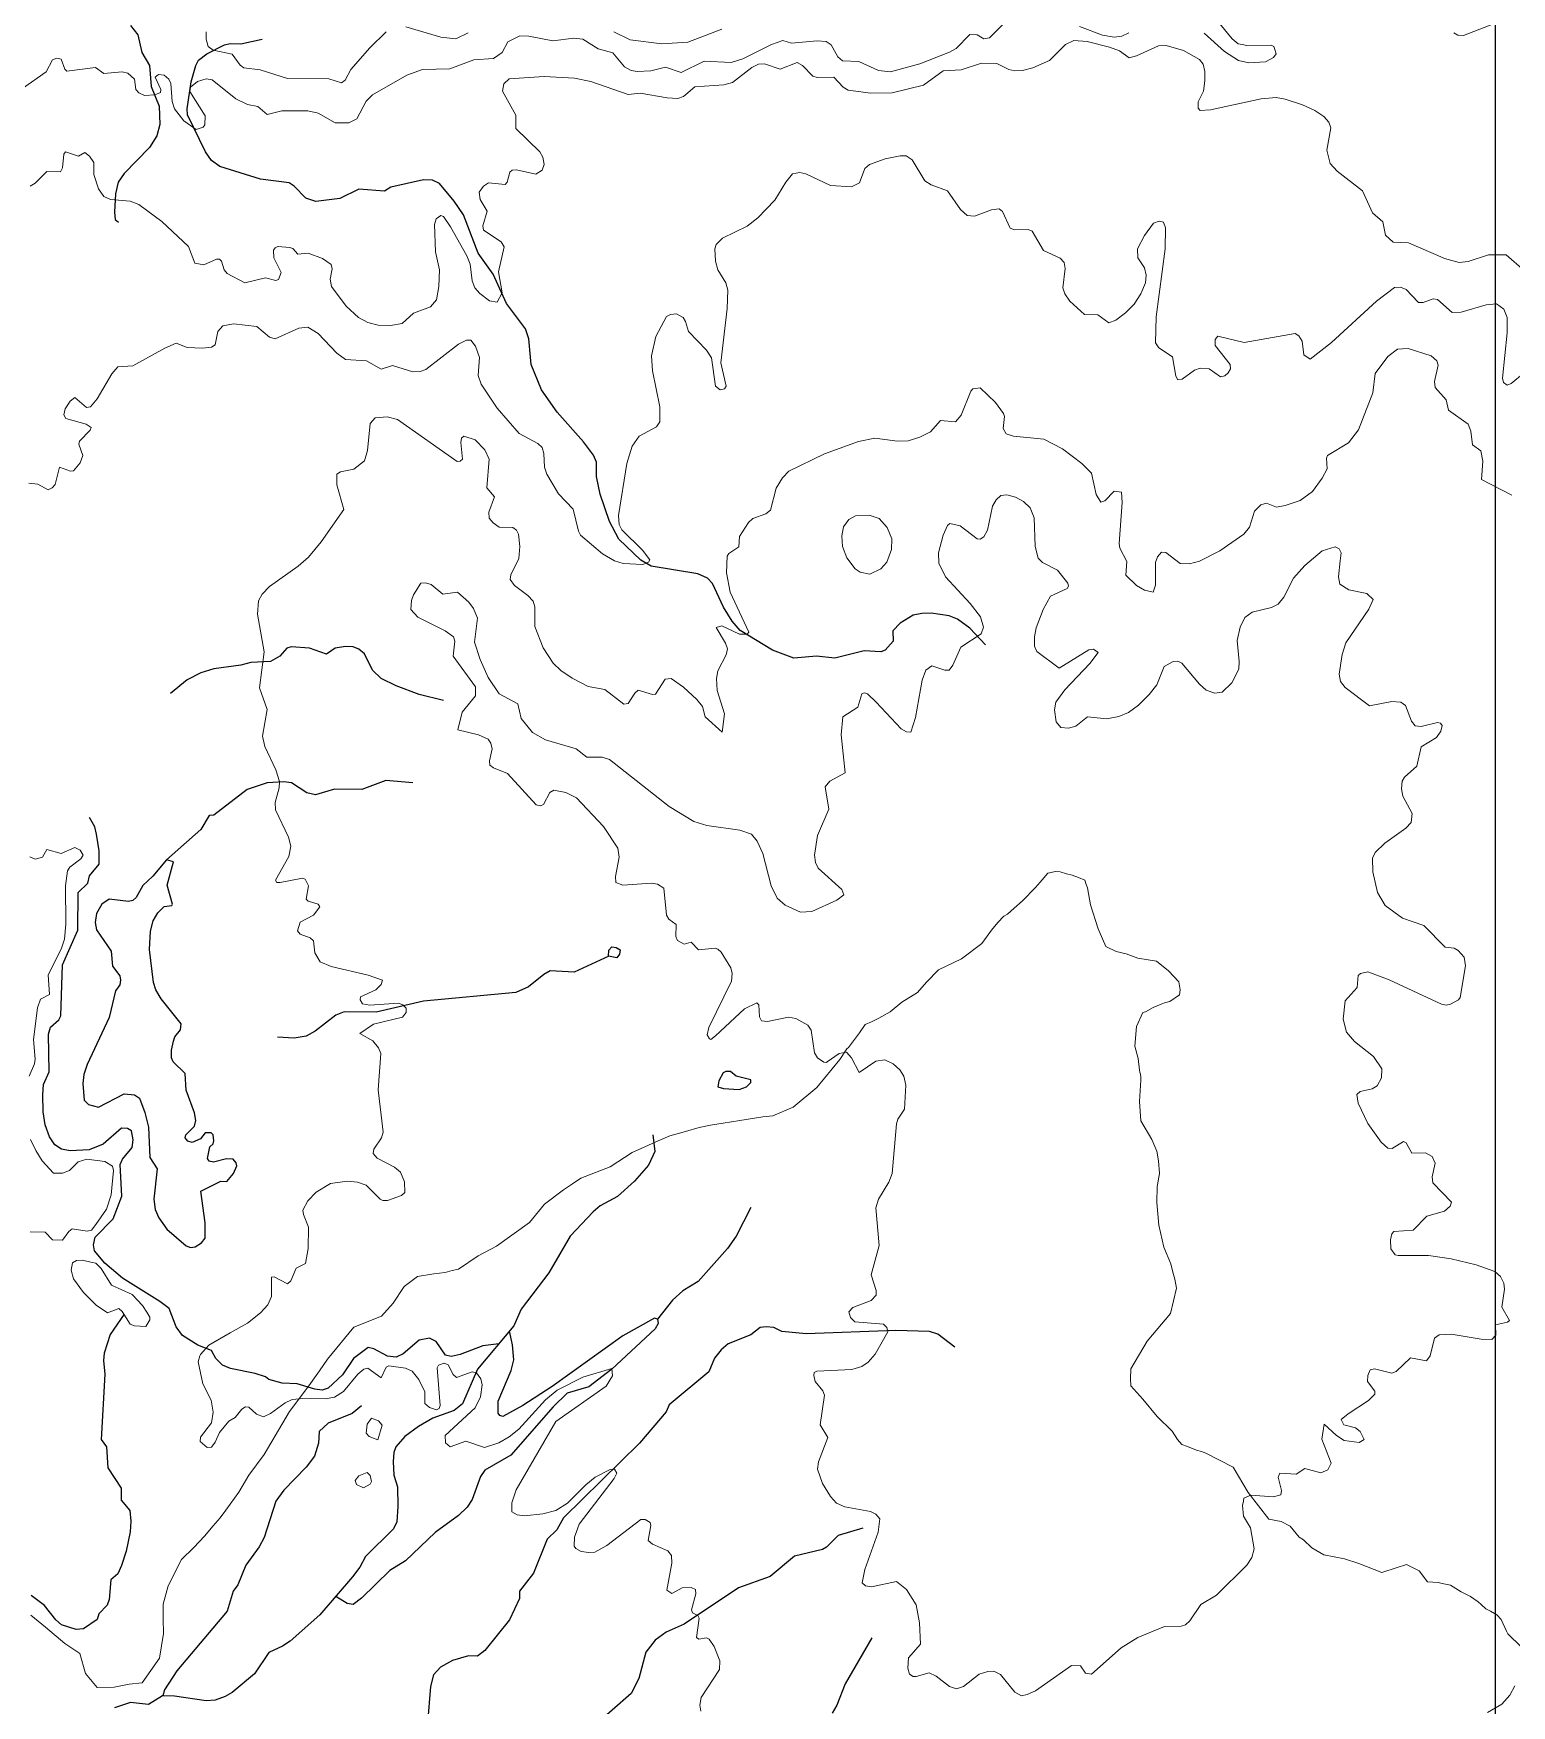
# Model space of a CAD drawing. Header units: feet. Extents: x -72 to 1107026, y -16 to 8357890.
# Drawn here: x 818417 to 842697, y 8245771 to 8273233 of the extents above; entities that cross this region are included whole.
import ezdxf

# ---------------------------------------------------------------- set-up
doc = ezdxf.new("R2010")
doc.units = ezdxf.units.FT
doc.header["$LTSCALE"] = 10
doc.header["$MEASUREMENT"] = 0
doc.layers.get('0').update_dxf_attribs({"linetype": 'CONTINUOUS'})
for name, color, linetype, lineweight in [('CURVAS_PERU_500_PSAD-18', 23, 'CONTINUOUS', 5), ('Hidrografia-IGN-QUEBRADAS', 151, 'CONTINUOUS', 25), ('INEI-DIS-AREQ', 252, 'CONTINUOUS', 9)]:
    doc.layers.add(name, color=color, linetype=linetype, lineweight=lineweight)

msp = doc.modelspace()

# ---------------------------------------------------------------- linework, layer by layer
at = {"color": 1}
msp.add_lwpolyline([(842429, 8122447), (719447, 8122447), (719447, 8280092), (842429, 8280092)], close=True, dxfattribs=at)
msp.add_lwpolyline([(842429, 8122447), (719447, 8122447), (719447, 8280092), (842429, 8280092)], close=True, dxfattribs=at)
at = {"layer": 'CURVAS_PERU_500_PSAD-18'}
for points in [[(818240, 8272328), (818627, 8272604), (818733, 8272799), (818800, 8272827), (818871, 8272808), (818931, 8272645), (818968, 8272615), (819437, 8272672), (819575, 8272573), (819873, 8272602), (819970, 8272582), (820078, 8272483), (820098, 8272311), (820150, 8272257), (820240, 8272215), (820414, 8272223), (820503, 8272264), (820509, 8272312), (820418, 8272516), (820470, 8272559), (820567, 8272546), (820641, 8272480), (820674, 8272413), (820696, 8272115), (820735, 8271997), (820889, 8271800), (821088, 8271653), (821203, 8271695), (821234, 8271733), (821240, 8271881), (820988, 8272281), (820995, 8272353), (821114, 8272442), (821257, 8272485), (821355, 8272473), (821743, 8272161), (821932, 8272068), (822106, 8272032), (822258, 8271904), (822499, 8271961), (822924, 8271959), (823095, 8271924), (823376, 8271764), (823600, 8271765), (823730, 8271832), (823883, 8272118), (823985, 8272227), (824549, 8272549), (824807, 8272638), (825256, 8272651), (825653, 8272801), (825976, 8272819), (826116, 8272920), (826208, 8273096), (826407, 8273195), (826556, 8273187), (826948, 8273110), (827295, 8273154), (827443, 8273141), (827696, 8272982), (827935, 8272913), (828124, 8272683), (828234, 8272625), (828332, 8272607), (828557, 8272616), (828798, 8272677), (829055, 8272592), (829433, 8272780), (829879, 8272753), (830068, 8272817), (830539, 8273051), (830726, 8273117), (830868, 8273071), (831291, 8273111), (831440, 8273100), (831522, 8273046), (831633, 8272851), (831705, 8272783), (831978, 8272771), (832296, 8272626), (832494, 8272601), (832975, 8272731), (833464, 8272923), (833573, 8272983), (833798, 8273215), (833922, 8273209), (834027, 8273144), (834124, 8273160), (834438, 8273480)], [(821253, 8273260), (821252, 8273136), (821289, 8273017), (821367, 8272958), (821684, 8272891), (821813, 8272710), (821876, 8272669), (822141, 8272634), (822593, 8272492), (823267, 8272489), (823480, 8272420), (823539, 8272463), (823629, 8272640), (823943, 8272997), (824210, 8273260)], [(824534, 8273340), (825109, 8273169), (825356, 8273145), (825557, 8273243)], [(827951, 8273258), (828221, 8273127), (828740, 8273062), (829164, 8273088), (829723, 8273303)], [(835603, 8273347), (835976, 8273204), (836172, 8273171), (836295, 8273190), (836410, 8273240)], [(838273, 8273049), (838205, 8273064), (838108, 8273142), (837906, 8273390)], [(841751, 8273244), (841813, 8273203), (841910, 8273198), (842515, 8273434)], [(841573, 8269547), (841002, 8269796), (840754, 8269802), (840627, 8269920), (840582, 8270139), (840415, 8270288), (840248, 8270649), (839833, 8270969), (839718, 8271099), (839661, 8271315), (839729, 8271681), (839694, 8271774), (839614, 8271870), (839468, 8271967), (839264, 8272061), (838979, 8272155), (838832, 8272180), (838583, 8272157), (837752, 8271980), (837581, 8271968), (837552, 8272007), (837547, 8272107), (837636, 8272282), (837660, 8272456), (837660, 8272606), (837632, 8272727), (837569, 8272804), (837311, 8272955), (837024, 8273036), (836899, 8273027), (836535, 8272864), (836414, 8272834), (836255, 8272949), (836091, 8273010), (835728, 8273102), (835505, 8273119), (835372, 8273053), (835107, 8272789), (834834, 8272668), (834664, 8272624), (834540, 8272619), (834442, 8272641), (834240, 8272738), (833991, 8272742), (833659, 8272635), (833361, 8272616), (833039, 8272381), (832523, 8272259), (832173, 8272250), (831802, 8272299), (831719, 8272352), (831565, 8272514), (831293, 8272507), (831222, 8272529), (831048, 8272707), (830961, 8272754), (830686, 8272647), (830425, 8272732), (830327, 8272730), (830217, 8272671), (829900, 8272428), (829756, 8272391), (829283, 8272356), (829094, 8272196), (829002, 8272163), (828827, 8272173), (828385, 8272253), (828187, 8272232), (827573, 8272443), (827304, 8272499), (826805, 8272524), (826232, 8272488), (826143, 8272403), (826125, 8272282), (826341, 8271890), (826343, 8271669), (826738, 8271289), (826785, 8271202), (826807, 8271079), (826773, 8270987), (826671, 8270922), (826355, 8270992), (826280, 8270989), (826245, 8270956), (826197, 8270788), (826164, 8270752), (825893, 8270777), (825808, 8270726), (825737, 8270625), (825755, 8270503), (825871, 8270313), (825802, 8270075), (825812, 8270003), (826102, 8269812), (826150, 8269727), (826056, 8269315), (826117, 8268972), (826032, 8268822), (825911, 8268840), (825751, 8268959), (825668, 8269052), (825624, 8269169), (825592, 8269441), (825537, 8269581), (825267, 8270059), (825155, 8270225), (825110, 8270242), (825030, 8270188), (825003, 8270093), (825022, 8269644), (825085, 8269351), (825075, 8269077), (825036, 8268855), (824939, 8268745), (824660, 8268637), (824476, 8268470), (824280, 8268434), (824080, 8268442), (823912, 8268488), (823757, 8268569), (823553, 8268753), (823316, 8269074), (823290, 8269196), (823325, 8269367), (823306, 8269437), (823163, 8269535), (822929, 8269623), (822758, 8269605), (822676, 8269698), (822631, 8269718), (822432, 8269731), (822386, 8269714), (822359, 8269672), (822368, 8269549), (822489, 8269304), (822445, 8269191), (822398, 8269176), (822231, 8269221), (821890, 8269135), (821601, 8269292), (821552, 8269349), (821505, 8269491), (821471, 8269526), (821422, 8269526), (821217, 8269435), (821071, 8269458), (820963, 8269731), (820529, 8270145), (820146, 8270426), (820007, 8270478), (819683, 8270505), (819571, 8270557), (819487, 8270680), (819409, 8270917), (819411, 8271115), (819339, 8271217), (819260, 8271276), (819156, 8271217), (818946, 8271288), (818918, 8271249), (818894, 8271026), (818860, 8270961), (818640, 8270968), (818445, 8270776), (818361, 8270723)], [(837646, 8273238), (837981, 8272936), (838210, 8272787), (838381, 8272752), (838655, 8272769), (838786, 8272840), (838830, 8272900), (838801, 8272988)], [(838801, 8272988), (838792, 8273016), (838749, 8273040), (838351, 8273032), (838273, 8273049)], [(818340, 8265849), (818488, 8265832), (818658, 8265735), (818724, 8265769), (818773, 8265825), (818843, 8266112), (819026, 8266044), (819074, 8266050), (819184, 8266183), (819227, 8266300), (819165, 8266488), (819175, 8266537), (819347, 8266717), (819365, 8266762), (819285, 8266816), (818948, 8266909), (818914, 8266971), (818940, 8267067), (819019, 8267194), (819098, 8267252), (819287, 8267092), (819354, 8267101), (819466, 8267234), (819707, 8267644), (819805, 8267756), (820051, 8267775), (820576, 8268066), (820760, 8268144), (820944, 8268074), (821193, 8268062), (821342, 8268082), (821404, 8268120), (821444, 8268340), (821531, 8268429), (821701, 8268463), (822086, 8268421), (822296, 8268245), (822390, 8268219), (822776, 8268391), (822923, 8268408), (823093, 8268307), (823403, 8267981), (823544, 8267879), (823891, 8267854), (824128, 8267720), (824316, 8267780), (824647, 8267675), (824772, 8267680), (824865, 8267714), (825398, 8268127), (825531, 8268196), (825603, 8268197), (825679, 8268099), (825747, 8267911), (825721, 8267614), (825772, 8267475), (826036, 8267080), (826394, 8266664), (826701, 8266499), (826773, 8266430), (826801, 8266335), (826811, 8266111), (826850, 8265992), (827041, 8265671), (827285, 8265421), (827369, 8265058), (827404, 8264992), (827767, 8264686), (827960, 8264571), (828103, 8264529), (828427, 8264510), (828518, 8264550), (828545, 8264590), (828422, 8264745), (828085, 8265079), (828038, 8265167), (828028, 8265315), (828163, 8266169), (828254, 8266454), (828368, 8266617), (828653, 8266771), (828708, 8266852), (828706, 8267101), (828585, 8267689), (828568, 8267938), (828643, 8268253), (828817, 8268584), (828883, 8268617), (828982, 8268627), (829088, 8268566), (829130, 8268504), (829178, 8268337), (829473, 8268032), (829556, 8267907), (829622, 8267441), (829696, 8267377), (829767, 8267398), (829796, 8267437), (829708, 8267825), (829813, 8268718), (829824, 8269018), (829790, 8269137), (829660, 8269351), (829621, 8269495), (829609, 8269694), (829631, 8269766), (829737, 8269869), (830141, 8270066), (830319, 8270203), (830594, 8270494), (830776, 8270792), (830887, 8270926), (831008, 8270951), (831105, 8270927), (831510, 8270734), (831857, 8270712), (831987, 8270780), (832075, 8271013), (832149, 8271079), (832407, 8271172), (832652, 8271222), (832751, 8271223), (832853, 8271156), (833057, 8270814), (833163, 8270749), (833434, 8270650), (833643, 8270339), (833755, 8270241), (833877, 8270231), (834157, 8270338), (834280, 8270352), (834337, 8270307), (834462, 8270037), (834531, 8270010), (834756, 8270014), (834825, 8269988), (835010, 8269666), (835281, 8269541), (835351, 8269472), (835366, 8269374), (835329, 8269052), (835360, 8268957), (835443, 8268833), (835683, 8268615), (835903, 8268611), (836082, 8268479), (836198, 8268523), (836358, 8268642), (836496, 8268787), (836606, 8268954), (836684, 8269138), (836694, 8269262), (836670, 8269384), (836557, 8269548), (836552, 8269696), (836669, 8269916), (836817, 8270118), (836908, 8270152), (836979, 8270133), (837012, 8270042), (837008, 8269693), (836860, 8268578), (836848, 8268153), (836901, 8268072), (837130, 8267924), (837183, 8267606), (837218, 8267542), (837289, 8267556), (837491, 8267704), (837584, 8267738), (837732, 8267723), (837915, 8267595), (837986, 8267610), (838045, 8267656), (838080, 8267722), (838073, 8267794), (837829, 8268109), (837827, 8268208), (837871, 8268262), (838306, 8268159), (839142, 8268304), (839205, 8268266), (839257, 8268181), (839287, 8267953), (839389, 8267882), (839740, 8268159), (840477, 8268835), (840775, 8269061), (840874, 8269064), (840968, 8269030), (841164, 8268819)], [(842909, 8269334), (842608, 8269597), (842319, 8269595), (841987, 8269487), (841838, 8269471), (841598, 8269536), (841573, 8269547)], [(841164, 8268819), (841170, 8268813), (841244, 8268815), (841409, 8268873), (841482, 8268862), (841722, 8268648), (841871, 8268653), (842278, 8268775), (842451, 8268790), (842570, 8268703), (842628, 8268567), (842626, 8268317), (842547, 8267571), (842566, 8267500), (842624, 8267454), (842693, 8267482), (842903, 8267658)], [(840906, 8268053), (840824, 8268047), (840665, 8267929), (840456, 8267650), (840417, 8267330), (840181, 8266725), (840017, 8266507), (839676, 8266302), (839657, 8266256), (839671, 8266083), (839589, 8265929), (839425, 8265708), (839223, 8265564), (838981, 8265482), (838834, 8265453), (838674, 8265516), (838580, 8265493), (838477, 8265385), (838391, 8265125), (838297, 8265009), (837907, 8264738), (837573, 8264567), (837405, 8264523), (837255, 8264527), (837019, 8264707), (836947, 8264711), (836882, 8264637), (836846, 8264544), (836847, 8264169), (836809, 8264055), (836666, 8264088), (836539, 8264167), (836359, 8264338), (836377, 8264560), (836263, 8264781), (836251, 8264855), (836301, 8265528), (836291, 8265700), (836172, 8265717), (836018, 8265555), (835951, 8265536), (835873, 8265661), (835797, 8266009), (835641, 8266170), (835320, 8266409), (835012, 8266572), (834515, 8266621), (834398, 8266659), (834348, 8266743), (834367, 8266942), (834352, 8266989), (834223, 8267173), (833968, 8267410), (833847, 8267396), (833813, 8267360), (833657, 8266965), (833562, 8266854), (833316, 8266877), (833154, 8266692), (832976, 8266601), (832785, 8266543), (832611, 8266535), (832240, 8266588), (831972, 8266532), (831409, 8266326), (830825, 8266041), (830719, 8265935), (830619, 8265763), (830527, 8265402), (830448, 8265342), (830237, 8265265), (830161, 8265201), (830013, 8264971), (830005, 8264800), (829840, 8264689), (829813, 8264648), (829803, 8264374), (829861, 8264054), (830171, 8263402), (830139, 8263369), (830015, 8263366), (829724, 8263504), (829634, 8263477), (829786, 8263220), (829817, 8263126), (829798, 8263029), (829659, 8262764), (829637, 8262641), (829650, 8262442), (829769, 8262061), (829731, 8261757), (829454, 8262010), (829407, 8262176), (829312, 8262292), (829093, 8262495), (828891, 8262641), (828794, 8262629), (828635, 8262380), (828586, 8262375), (828350, 8262447), (828294, 8262400), (828189, 8262230), (828118, 8262217), (827802, 8262458), (827532, 8262508), (827265, 8262644), (827078, 8262769), (826952, 8262890), (826791, 8263142), (826653, 8263490), (826651, 8263814), (826625, 8263909), (826541, 8264002), (826321, 8264165), (826251, 8264267), (826259, 8264341), (826388, 8264611), (826407, 8264809), (826387, 8265008), (826351, 8265073), (826291, 8265117), (826070, 8265122), (825968, 8265193), (825905, 8265271), (825896, 8265368), (825992, 8265624), (825866, 8265768), (825906, 8266239), (825831, 8266395), (825675, 8266556), (825487, 8266616), (825449, 8266584), (825437, 8266512), (825463, 8266239), (825427, 8266207), (825378, 8266204), (824395, 8266891), (824227, 8266934), (824028, 8266922), (823950, 8266829), (823907, 8266382), (823854, 8266216), (823682, 8266074), (823462, 8266031), (823401, 8265992), (823402, 8265819), (823515, 8265412), (823141, 8264881), (822934, 8264631), (822764, 8264483), (822295, 8264152), (822175, 8264024), (822115, 8263915), (822098, 8263693), (822207, 8263078), (822133, 8262484), (822254, 8262132), (822179, 8261690), (822220, 8261521), (822399, 8261136), (822457, 8260945), (822452, 8260845), (822386, 8260604), (822391, 8260480), (822606, 8260030), (822644, 8259886), (822613, 8259715), (822391, 8259326), (822418, 8259290), (822468, 8259290), (822835, 8259361), (822881, 8259343), (822935, 8259236), (822895, 8259017), (822930, 8258983), (823097, 8258931)], [(842702, 8265652), (842201, 8265906), (842223, 8266206), (842195, 8266376), (842054, 8266477), (842026, 8266699), (841983, 8266814), (841660, 8267048), (841623, 8267214), (841443, 8267419), (841433, 8267518), (841491, 8267786), (841472, 8267858), (841377, 8267938), (840997, 8268059), (840906, 8268053)], [(839882, 8264570), (839898, 8264704), (839863, 8264769), (839798, 8264802), (839585, 8264735), (839299, 8264494), (839116, 8264288), (838958, 8263976), (838864, 8263861), (838752, 8263806), (838436, 8263729), (838318, 8263639), (838241, 8263483), (838191, 8263264), (838225, 8262917), (838215, 8262793), (838105, 8262569), (837945, 8262413), (837823, 8262399), (837682, 8262447), (837570, 8262547), (837282, 8262892), (837216, 8262924), (837141, 8262917), (836992, 8262833), (836869, 8262533), (836745, 8262376), (836568, 8262200), (836407, 8262081), (836246, 8262013), (836051, 8261974), (835730, 8262010), (835538, 8261855), (835417, 8261823), (835294, 8261833), (835218, 8261928), (835192, 8262126), (835213, 8262248), (835358, 8262451), (835772, 8262886), (835907, 8263065), (835829, 8263119), (835756, 8263111), (835266, 8262811), (834899, 8263081), (834860, 8263172), (834860, 8263322), (834889, 8263469), (835001, 8263773), (835124, 8263990), (835395, 8264114), (835419, 8264157), (835410, 8264206), (835239, 8264418), (834995, 8264544), (834924, 8264613), (834874, 8264806), (834853, 8265280), (834789, 8265441), (834679, 8265543), (834549, 8265617), (834405, 8265656), (834308, 8265642), (834234, 8265575), (834172, 8265467), (834087, 8265076), (834029, 8264967), (833967, 8264928), (833918, 8264935), (833641, 8265147), (833472, 8265182), (833433, 8265154), (833363, 8264994), (833283, 8264705), (833287, 8264531), (833398, 8264309), (833806, 8263869), (833972, 8263651), (834023, 8263484), (833984, 8263370), (833652, 8263151), (833520, 8262855), (833459, 8262777), (833386, 8262774), (833175, 8262845), (833074, 8262775), (833015, 8262611), (832904, 8261997), (832829, 8261759), (832757, 8261762), (832671, 8261813), (832259, 8262249), (832116, 8262388), (832068, 8262402), (832023, 8262385), (831961, 8262170), (831712, 8262008), (831686, 8261712), (831749, 8261090), (831501, 8260953), (831423, 8260859), (831485, 8260493), (831297, 8260058), (831246, 8259738), (831262, 8259615), (831307, 8259526), (831696, 8259175), (831729, 8259086), (831612, 8258999), (831202, 8258813), (831015, 8258802), (830767, 8258915), (830636, 8259030), (830538, 8259231), (830400, 8259763), (830307, 8259968), (830210, 8260081), (830023, 8260150), (829479, 8260225), (829263, 8260289), (828861, 8260539), (827878, 8261310), (827759, 8261348), (827510, 8261347), (827335, 8261483), (826831, 8261629), (826615, 8261751), (826429, 8261984), (826376, 8262225), (826067, 8262384), (825888, 8262653), (825753, 8262949), (825662, 8263235), (825712, 8263629), (825645, 8263789), (825571, 8263890), (825384, 8264054), (825140, 8264021), (824953, 8264183), (824857, 8264209), (824783, 8264202), (824662, 8264014), (824626, 8263921), (824615, 8263773), (824730, 8263646), (825178, 8263424), (825318, 8263321), (825339, 8263250), (825312, 8263005), (825677, 8262502), (825679, 8262355), (825459, 8262085), (825387, 8261795), (825729, 8261712), (825888, 8261641), (825930, 8261579), (825954, 8261483), (825909, 8261288), (825917, 8261215), (825975, 8261170), (826206, 8261078), (826676, 8260562), (826749, 8260550), (826795, 8260568), (826901, 8260765), (826964, 8260802), (827160, 8260769), (827337, 8260678), (827783, 8260206), (828016, 8259851), (828037, 8259705), (827978, 8259385), (827985, 8259287), (828098, 8259242), (828571, 8259275), (828670, 8259263), (828770, 8259194), (828814, 8258749), (828853, 8258686), (828975, 8258601), (828969, 8258404), (828998, 8258337), (829105, 8258275), (829224, 8258306), (829342, 8258180), (829613, 8258207), (829660, 8258194), (829715, 8258143), (829872, 8257888), (829897, 8257791), (829885, 8257668), (829509, 8256906), (829486, 8256784), (829520, 8256719), (829543, 8256710), (829623, 8256771), (830098, 8257213), (830298, 8257310), (830335, 8257281), (830346, 8257082), (830378, 8257017), (830476, 8257008), (830819, 8257075), (830942, 8257053), (831138, 8256946), (831192, 8256863), (831248, 8256493), (831296, 8256408), (831399, 8256337), (831447, 8256334), (831458, 8256341)], [(838292, 8249126), (838302, 8249177), (838412, 8249227), (838786, 8249201), (838905, 8249231), (838918, 8249302), (838866, 8249521), (838889, 8249588), (839161, 8249572), (839302, 8249666), (839567, 8249595), (839678, 8249642), (839734, 8249751), (839581, 8250144), (839619, 8250390), (839822, 8250204), (839948, 8250124), (840194, 8250093), (840278, 8250139), (840212, 8250269), (840134, 8250330), (839941, 8250382), (839899, 8250467), (840011, 8250564), (840347, 8250780), (840453, 8250886), (840450, 8250934), (840332, 8251095), (840334, 8251194), (840374, 8251285), (840444, 8251300), (840733, 8251227), (840800, 8251259), (841035, 8251479), (841302, 8251433), (841359, 8251512), (841431, 8251802), (841508, 8251859), (841707, 8251869), (842200, 8251786), (842374, 8251782), (842439, 8251853), (842436, 8252025), (842629, 8252066), (842663, 8252097), (842538, 8252311), (842580, 8252607), (842572, 8252706), (842514, 8252816), (842423, 8252900), (842117, 8253009), (841703, 8253105), (841333, 8253163), (840833, 8253161), (840785, 8253173), (840714, 8253270), (840708, 8253420), (840730, 8253517), (840762, 8253554), (841081, 8253580), (841308, 8253810), (841594, 8253889), (841689, 8253970), (841712, 8254038), (841402, 8254358), (841394, 8254456), (841440, 8254676), (841393, 8254787), (841285, 8254846), (841062, 8254843), (840965, 8255014), (840923, 8255037), (840734, 8254917), (840663, 8254923), (840554, 8255025), (840339, 8255332), (840180, 8255662), (840156, 8255809), (840209, 8255856), (840405, 8255898), (840490, 8255947), (840560, 8256079), (840568, 8256226), (840430, 8256432), (840115, 8256678), (839985, 8256828), (839932, 8257045), (839962, 8257343), (840159, 8257565), (840179, 8257763), (840215, 8257796), (840337, 8257820), (840688, 8257692), (841548, 8257290), (841621, 8257274), (841694, 8257289), (841826, 8257359), (841854, 8257401), (841943, 8257917), (841919, 8258063), (841818, 8258173), (841753, 8258210), (841605, 8258226), (841257, 8258583), (840904, 8258703), (840624, 8258911), (840496, 8259123), (840419, 8259464), (840414, 8259689), (840455, 8259779), (840617, 8259935), (840963, 8260182), (841047, 8260273), (841063, 8260420), (840912, 8260706), (840889, 8260829), (840903, 8260952), (840941, 8261016), (841142, 8261201), (841211, 8261515), (841466, 8261667), (841535, 8261771), (841559, 8261867), (841528, 8261906), (841481, 8261917), (841214, 8261849), (841116, 8261860), (841055, 8261937), (840956, 8262193), (840879, 8262252), (840730, 8262260), (840362, 8262189), (839962, 8262490), (839886, 8262589), (839864, 8262711), (839913, 8263032), (839973, 8263222), (840355, 8263778), (840424, 8263935), (840318, 8264037), (840025, 8264096), (839878, 8264188), (839852, 8264307), (839882, 8264570)], [(818358, 8259709), (818447, 8259674), (818567, 8259705), (818636, 8259832), (818875, 8259763), (819097, 8259865), (819183, 8259819), (819235, 8259737), (819194, 8259676), (819013, 8259542), (818976, 8259478), (818944, 8259231), (818948, 8258606), (818926, 8258357), (818874, 8258191), (818659, 8257769), (818683, 8257448), (818532, 8257370), (818485, 8257227), (818417, 8256708), (818445, 8256384), (818435, 8256310), (818345, 8256105)], [(823097, 8258931), (823120, 8258891), (823018, 8258752), (822799, 8258634), (822753, 8258496), (822801, 8258442), (822964, 8258379), (823020, 8258331), (823037, 8258133), (823125, 8257984), (823310, 8257910), (823918, 8257768), (824152, 8257682), (824128, 8257614), (824039, 8257527), (823792, 8257411), (823787, 8257363), (823823, 8257297), (823943, 8257274), (824416, 8257304), (824486, 8257278), (824539, 8257225), (824540, 8257153), (824478, 8257078), (824004, 8256961), (823780, 8256808), (823991, 8256686), (824088, 8256572), (824123, 8256479), (824080, 8255882), (824164, 8255189), (824133, 8255095), (824007, 8254909), (823998, 8254836), (824064, 8254762), (824351, 8254611), (824446, 8254531), (824513, 8254371), (824520, 8254198), (824466, 8254147), (824231, 8254064), (824156, 8254067), (824111, 8254087), (823885, 8254318), (823742, 8254364), (823569, 8254382), (823298, 8254343), (823062, 8254204), (822922, 8254062), (822843, 8253908), (822851, 8253834), (822933, 8253627), (822931, 8253278), (822885, 8253033), (822732, 8252953), (822643, 8252747), (822591, 8252697), (822373, 8252813), (822326, 8252809), (822327, 8252487), (822267, 8252352), (822148, 8252223), (821933, 8252052), (821649, 8251893)], [(831458, 8256341), (831650, 8256479), (831771, 8256500), (831854, 8256409), (831981, 8256165), (832257, 8256354), (832402, 8256376), (832537, 8256312), (832649, 8256212), (832716, 8256107), (832750, 8255962), (832728, 8255564), (832615, 8255399), (832595, 8255327), (832523, 8254507), (832467, 8254368), (832300, 8254089), (832256, 8253946), (832312, 8253326), (832177, 8252847), (832262, 8252587), (832261, 8252513), (832178, 8252421), (831875, 8252306), (831810, 8252236), (831841, 8252142), (831910, 8252071), (832381, 8252034), (832433, 8251982), (832453, 8251910), (832246, 8251543), (832129, 8251413), (832027, 8251341), (831860, 8251291), (831287, 8251264), (831244, 8251241), (831237, 8251192), (831260, 8251095), (831385, 8250940), (831414, 8250871), (831341, 8250379), (831464, 8250171), (831315, 8249775), (831298, 8249652), (831381, 8249418), (831512, 8249205), (831611, 8249093), (831747, 8249033), (832165, 8248959), (832253, 8248912), (832320, 8248839), (832291, 8248619), (832074, 8248007), (832031, 8247788), (832085, 8247738), (832182, 8247719), (832597, 8247806), (832757, 8247676), (832916, 8247423), (832971, 8247129), (832990, 8246780), (832794, 8246556), (832779, 8246383), (832806, 8246287), (832869, 8246248), (832918, 8246249), (833133, 8246307), (833245, 8246252), (833463, 8246085), (833580, 8246044), (833695, 8246086), (833951, 8246285), (834094, 8246331), (834194, 8246336), (834304, 8246281), (834537, 8245989), (834645, 8245931), (834743, 8245950), (834878, 8246014), (835470, 8246431), (835616, 8246424), (835701, 8246302), (835795, 8246288), (836282, 8246717), (836556, 8246891), (836996, 8247069), (837270, 8247072), (837341, 8247094), (837414, 8247162), (837594, 8247432), (837850, 8247586), (838348, 8248077), (838430, 8248202), (838468, 8248346), (838407, 8248689), (838293, 8248882), (838277, 8249056), (838292, 8249126)], [(818370, 8255067), (818455, 8254886), (818563, 8254718), (818747, 8254515), (818894, 8254515), (819012, 8254556), (819151, 8254698), (819292, 8254742), (819589, 8254704), (819716, 8254630), (819730, 8254558), (819693, 8254160), (819618, 8253923), (819441, 8253674)], [(819441, 8253674), (819373, 8253579), (819300, 8253564), (819056, 8253602), (818997, 8253558), (818896, 8253415), (818730, 8253422), (818611, 8253548), (818363, 8253550)], [(819380, 8253049), (819224, 8253087), (819124, 8253080), (819061, 8253043), (819038, 8252922), (819074, 8252778), (819238, 8252557), (819450, 8252345), (819634, 8252222), (819819, 8252291), (819875, 8252242), (820008, 8252033), (820078, 8252006), (820264, 8251995), (820327, 8252103), (820330, 8252151), (820279, 8252233)], [(820279, 8252233), (820211, 8252342), (820039, 8252523), (819701, 8252675), (819531, 8252950), (819441, 8253035), (819380, 8253049)], [(821649, 8251893), (821297, 8251691), (821160, 8251534), (821153, 8251514)], [(821153, 8251514), (821121, 8251417), (821199, 8251052), (821335, 8250785), (821367, 8250589), (821342, 8250416), (821163, 8250178), (821155, 8250106), (821269, 8250011), (821341, 8250017), (821402, 8250095), (821471, 8250256), (821629, 8250440), (821730, 8250501), (821841, 8250636), (821903, 8250676), (821953, 8250672), (822083, 8250556), (822199, 8250512), (822310, 8250567), (822552, 8250744), (822657, 8250791)], [(822657, 8250791), (822666, 8250795), (822840, 8250816), (823214, 8250807), (823362, 8250834), (823508, 8250927), (823748, 8251215), (823842, 8251296), (823912, 8251312), (824129, 8251151), (824213, 8251328), (824256, 8251350), (824528, 8251314), (824641, 8251264), (824750, 8251128), (824847, 8250925), (824846, 8250729), (824922, 8250666), (825040, 8250627), (825083, 8250652), (825100, 8250698), (825047, 8251319), (825072, 8251361), (825166, 8251393), (825232, 8251365), (825312, 8251210), (825366, 8251161), (825622, 8251251), (825693, 8251234), (825769, 8251136), (825788, 8251039), (825761, 8250842), (825673, 8250663), (825181, 8250204), (825186, 8250083), (825263, 8250022), (825520, 8250111), (825825, 8250009), (826062, 8250085), (826234, 8250186), (826391, 8250310), (826826, 8250792), (827018, 8250952), (827442, 8251164), (827918, 8251306), (827931, 8251185), (827826, 8251018), (826998, 8250437), (826348, 8249312), (826274, 8249100), (826277, 8248952), (826361, 8248902), (826485, 8248889), (826784, 8248918), (827001, 8248976), (827192, 8249093), (827490, 8249395), (827646, 8249520), (827889, 8249647), (827961, 8249652), (828001, 8249590), (827958, 8249502), (827381, 8248748), (827303, 8248538), (827301, 8248389), (827329, 8248348), (827417, 8248303), (827540, 8248282), (827639, 8248292), (827836, 8248401), (828392, 8248824), (828465, 8248828), (828547, 8248775), (828558, 8248727), (828513, 8248484), (828587, 8248419), (828839, 8248310), (828899, 8248233), (828905, 8248109), (828823, 8247668), (828902, 8247613), (829075, 8247705), (829224, 8247707), (829292, 8247678), (829299, 8247605), (829226, 8247340), (829244, 8247296), (829333, 8247250), (829355, 8247207), (829310, 8246887), (829348, 8246863), (829471, 8246884), (829515, 8246863), (829599, 8246739), (829693, 8246507), (829686, 8246361), (829385, 8245902), (829365, 8245779), (829382, 8245681)], [(842302, 8245654), (842538, 8245792), (842670, 8245941), (842751, 8246096)]]:
    msp.add_lwpolyline(points, dxfattribs=at)
for points in [[(832154, 8264353), (832335, 8264437), (832434, 8264548), (832510, 8264759), (832517, 8264932), (832440, 8265116), (832307, 8265264), (832143, 8265320), (831919, 8265310), (831812, 8265248), (831725, 8265127), (831695, 8264981), (831708, 8264807), (831781, 8264622), (831913, 8264440), (831995, 8264386)], [(824076, 8250135), (824147, 8250373), (824086, 8250449), (823970, 8250491), (823901, 8250394), (823884, 8250246), (823932, 8250191)], [(823840, 8249346), (823948, 8249409), (823971, 8249452), (823950, 8249549), (823899, 8249600), (823763, 8249544), (823702, 8249469), (823725, 8249400)]]:
    msp.add_lwpolyline(points, close=True, dxfattribs=at)
at = {"layer": 'Hidrografia-IGN-QUEBRADAS'}
for points in [[(820010, 8273364), (820134, 8273210), (820199, 8272920), (820323, 8272706), (820353, 8272360), (820481, 8272039), (820496, 8271739), (820442, 8271552), (820326, 8271357), (819910, 8270933), (819811, 8270790), (819767, 8270597), (819749, 8270297), (819759, 8270179), (819815, 8270135)], [(834057, 8263194), (833800, 8263467), (833597, 8263613), (833459, 8263670), (833162, 8263710), (833012, 8263706), (832866, 8263676), (832652, 8263549), (832532, 8263422), (832539, 8263249), (832408, 8263102), (832337, 8263079), (832063, 8263092), (831579, 8262970), (831282, 8263006), (830910, 8262973), (830560, 8263106), (830025, 8263427), (829894, 8263578), (829751, 8263812), (829573, 8264198), (829489, 8264289), (829330, 8264360), (828566, 8264484), (828392, 8264581), (828034, 8264928), (827882, 8265215), (827728, 8265664), (827664, 8265957), (827665, 8266190), (827617, 8266305), (827453, 8266525), (827021, 8267011), (826764, 8267379), (826593, 8267794), (826555, 8268216), (826502, 8268382), (826186, 8268800), (825970, 8269278), (825724, 8269623), (825480, 8270251), (825326, 8270479), (825087, 8270767), (824975, 8270821), (824826, 8270830), (824290, 8270709), (824185, 8270643), (823763, 8270677), (823452, 8270524), (823056, 8270474), (822892, 8270526), (822702, 8270724), (822618, 8270777), (822148, 8270837), (821481, 8271045), (821341, 8271146), (821244, 8271291), (820947, 8271896), (820941, 8271995), (821006, 8272440), (821083, 8272704), (821127, 8272793), (821266, 8272897), (821555, 8273047), (821651, 8273070), (821826, 8273063), (822176, 8273136)], [(825151, 8262279), (824751, 8262378), (824375, 8262516), (824128, 8262636), (823987, 8262775), (823856, 8263041), (823762, 8263123), (823670, 8263161), (823545, 8263166), (823373, 8263137), (823232, 8263040), (822951, 8263139), (822652, 8263157), (822580, 8263137), (822463, 8263008), (822312, 8262920), (821989, 8262901), (821823, 8262857), (821381, 8262800), (821167, 8262733), (820945, 8262618), (820671, 8262390)], [(824652, 8260923), (824206, 8260962), (823809, 8260813), (823360, 8260819), (823050, 8260726), (822906, 8260762), (822656, 8260924), (822532, 8260942), (822258, 8260927), (821926, 8260816), (821378, 8260396), (821306, 8260391), (821166, 8260156), (820603, 8259659)], [(826061, 8251713), (825802, 8251676), (825428, 8251536), (825281, 8251505), (825185, 8251525), (825033, 8251752), (824924, 8251806), (824755, 8251773), (824489, 8251546), (824378, 8251491), (824231, 8251510), (824011, 8251628), (823914, 8251649), (823677, 8251470), (823494, 8251202), (823257, 8250982), (823162, 8250953), (823038, 8250966), (822751, 8251052), (822501, 8251064), (822286, 8251123), (822227, 8251168), (822061, 8251224), (821656, 8251304), (821523, 8251362), (821413, 8251472), (821340, 8251600), (821120, 8251691), (820864, 8251849), (820761, 8251988), (820646, 8252290), (820494, 8252408), (819879, 8252788), (819591, 8253034), (819423, 8253237), (819404, 8253339), (819433, 8253465), (819727, 8253765), (819869, 8254136), (819843, 8254656), (819880, 8254742), (820040, 8254937), (820054, 8255060), (820027, 8255207), (819964, 8255250), (819862, 8255254), (819562, 8254992), (819334, 8254896), (819023, 8254881), (818880, 8254907), (818768, 8254981), (818683, 8255109), (818612, 8255306), (818576, 8255524), (818571, 8255800), (818585, 8255972), (818675, 8256176), (818664, 8256799), (818697, 8256911), (818836, 8257033), (818866, 8257096), (818895, 8257938), (819147, 8258504), (819151, 8259122), (819309, 8259279), (819338, 8259400), (819498, 8259591), (819498, 8259807), (819452, 8260083), (819424, 8260203), (819340, 8260357)], [(827867, 8258079), (827301, 8257814), (826908, 8257839), (826799, 8257779), (826547, 8257574), (826341, 8257484), (824824, 8257338), (824045, 8257158), (823521, 8257164), (823384, 8257107), (823047, 8256847), (822895, 8256762), (822698, 8256729), (822424, 8256746)], [(828594, 8255143), (828624, 8254870), (828522, 8254644), (828288, 8254385), (828011, 8254131), (827728, 8253976), (827612, 8253880), (827235, 8253481), (826882, 8252878), (826430, 8252280), (826307, 8252007), (825714, 8251298), (825463, 8250728), (825330, 8250615), (824976, 8250493), (824740, 8250352), (824520, 8250188), (824370, 8250021), (824335, 8249928), (824325, 8249778), (824340, 8249554), (824396, 8249363), (824403, 8249038), (824384, 8248789), (824333, 8248675), (823870, 8248220), (823781, 8248042), (823659, 8247883), (823120, 8247260), (822634, 8246829), (822510, 8246744), (822283, 8246641), (822049, 8246289), (821684, 8245986), (821565, 8245920), (821402, 8245859), (821253, 8245846), (820734, 8245926), (820535, 8245932), (820305, 8245786), (820010, 8245822), (819751, 8245734)], [(830203, 8253948), (829963, 8253482), (829818, 8253278), (829337, 8252736), (829082, 8252580), (828914, 8252431), (828666, 8252118)], [(819905, 8252197), (819679, 8251867), (819580, 8251559), (819566, 8251435), (819591, 8251212), (819530, 8250139), (819620, 8250021), (819641, 8249673), (819857, 8249340), (819856, 8249143), (820000, 8248972), (820019, 8248799), (820007, 8248624), (819941, 8248306), (819864, 8248069), (819803, 8247932), (819689, 8247837), (819659, 8247514), (819628, 8247420), (819489, 8247277), (819464, 8247186), (819241, 8247030), (819117, 8247021), (818880, 8247097), (818784, 8247176), (818599, 8247412), (818379, 8247579)], [(828666, 8252118), (828682, 8252045), (828630, 8251960), (827917, 8251295), (827543, 8251003), (827186, 8250900), (826953, 8250674), (826261, 8249884), (825830, 8249635), (825762, 8249531), (825623, 8249156), (825543, 8249030), (825397, 8248894), (825014, 8248614), (824529, 8248145), (824272, 8247990), (823807, 8247537), (823669, 8247431), (823573, 8247445), (823383, 8247564)], [(828666, 8252118), (828620, 8252135), (828097, 8251841), (826940, 8251009), (826456, 8250698), (826127, 8250520), (826079, 8250533), (826052, 8250573), (826051, 8250772), (826267, 8251276), (826307, 8251446), (826288, 8251694), (826235, 8251921)], [(833552, 8251655), (833275, 8251868), (833134, 8251915), (832584, 8251931), (831110, 8251877), (830712, 8251912), (830579, 8251978), (830455, 8251993), (830356, 8251981), (830200, 8251858), (829828, 8251711), (829714, 8251615), (829606, 8251477), (829512, 8251250), (828858, 8250708), (828810, 8250595), (828372, 8250082), (827124, 8248855), (827015, 8248659), (826855, 8248502), (826631, 8247946), (826400, 8247652), (826400, 8247529), (826236, 8247181), (825830, 8246673), (825713, 8246581), (825564, 8246587), (825302, 8246508), (825103, 8246402), (824987, 8246275), (824940, 8246081), (824890, 8245483)], [(823808, 8250691), (823651, 8250568), (823257, 8250410), (823112, 8250274), (823102, 8250078), (823032, 8249865), (822895, 8249688), (822533, 8249307), (822399, 8249127), (822207, 8248533), (822125, 8248379), (821905, 8248076), (821774, 8247752), (821699, 8247652), (821598, 8247322), (820772, 8246340), (820569, 8246029), (820543, 8245932)], [(832044, 8248683), (831636, 8248566), (831445, 8248371), (831380, 8248334), (830921, 8248222), (830517, 8247888), (830001, 8247703), (829107, 8247106), (828810, 8246978), (828630, 8246843), (828476, 8246649), (828360, 8246215), (828234, 8245971), (827298, 8245145), (827253, 8245029), (827200, 8244658), (827155, 8244515), (827026, 8244302), (826699, 8243886)], [(832188, 8246883), (831749, 8246126), (831615, 8245777), (831538, 8245648)]]:
    msp.add_lwpolyline(points, dxfattribs=at)
for points in [[(821703, 8254511), (821758, 8254634), (821749, 8254683), (821698, 8254744), (821591, 8254749), (821373, 8254695), (821303, 8254711), (821278, 8254753), (821314, 8254948), (821372, 8254995), (821382, 8255043), (821368, 8255142), (821335, 8255178), (821237, 8255176), (821161, 8255080), (821025, 8255019), (820956, 8255040), (820909, 8255097), (820921, 8255144), (821061, 8255286), (821086, 8255381), (821063, 8255504), (820928, 8255880), (820909, 8256153), (820715, 8256344), (820684, 8256411), (820683, 8256536), (820716, 8256682), (820739, 8256754), (820833, 8256869), (820842, 8256967), (820515, 8257375), (820427, 8257526), (820389, 8257645), (820322, 8258190), (820342, 8258489), (820384, 8258659), (820460, 8258788), (820567, 8258892), (820689, 8258911), (820700, 8258933), (820613, 8259244), (820716, 8259627), (820603, 8259659), (820380, 8259391), (820214, 8259239), (820106, 8259043), (820052, 8258991), (819980, 8258974), (819661, 8259017), (819541, 8258930), (819452, 8258780), (819431, 8258632), (819453, 8258510), (819693, 8258162), (819716, 8257915), (819835, 8257756), (819850, 8257683), (819835, 8257610), (819766, 8257507), (819659, 8257071), (819301, 8256300), (819246, 8256134), (819228, 8255985), (819251, 8255712), (819322, 8255643), (819487, 8255597), (819906, 8255817), (820079, 8255802), (820160, 8255747), (820248, 8255513), (820307, 8255270), (820330, 8254772), (820449, 8254585), (820397, 8254089), (820415, 8253916), (820478, 8253780), (820606, 8253595), (820928, 8253320), (820998, 8253296), (821072, 8253304), (821179, 8253368), (821238, 8253447), (821237, 8253697), (821165, 8254217), (821498, 8254385), (821592, 8254376)], [(827864, 8258076), (827870, 8258178), (827919, 8258234), (827992, 8258222), (828054, 8258181), (828045, 8258109), (828000, 8258050)], [(830012, 8255887), (830129, 8255932), (830199, 8256004), (830202, 8256048), (829960, 8256108), (829865, 8256182), (829791, 8256186), (829748, 8256161), (829674, 8256032), (829658, 8255935), (829750, 8255904)]]:
    msp.add_lwpolyline(points, close=True, dxfattribs=at)
at = {"layer": 'INEI-DIS-AREQ'}
msp.add_lwpolyline([(818375, 8247255), (818618, 8247057), (818934, 8246792), (819182, 8246628), (819275, 8246298), (819464, 8246068), (819742, 8246070), (819988, 8246121), (820201, 8246144), (820487, 8246551), (820556, 8246952), (820548, 8247195), (820548, 8247436), (820633, 8247736), (820847, 8248168), (821050, 8248368), (821226, 8248552), (821371, 8248722), (821484, 8248855), (821577, 8248980), (821794, 8249273), (821956, 8249553), (822207, 8249896), (822625, 8250602), (822940, 8251022), (823060, 8251190), (823117, 8251269), (823249, 8251460), (823681, 8251983), (824135, 8252164), (824324, 8252378), (824505, 8252653), (824728, 8252816), (824995, 8252861), (825178, 8252884), (825298, 8252914), (825398, 8252936), (825724, 8253159), (826023, 8253314), (826567, 8253703), (826812, 8254006), (827124, 8254241), (827274, 8254339), (827411, 8254433), (827893, 8254617), (828252, 8254854), (828682, 8255043), (828871, 8255129), (829128, 8255197), (829351, 8255266), (829540, 8255300), (829746, 8255335), (830021, 8255378), (830399, 8255438), (830562, 8255455), (830897, 8255601), (831283, 8255919), (831661, 8256382), (831776, 8256557), (831806, 8256580), (831987, 8256820), (832081, 8256957), (832184, 8257000), (832305, 8257060), (832488, 8257162), (832682, 8257322), (832940, 8257480), (833086, 8257652), (833284, 8257854), (833660, 8258033), (833995, 8258288), (834156, 8258504), (834261, 8258632), (834357, 8258733), (834416, 8258767), (834527, 8258869), (834663, 8258988), (834875, 8259206), (834952, 8259291), (835079, 8259442), (835207, 8259470), (835284, 8259463), (835386, 8259433), (835482, 8259411), (835582, 8259368), (835688, 8259324), (835712, 8259255), (835730, 8259203), (835780, 8258921), (835905, 8258526), (836031, 8258235), (836200, 8258155), (836366, 8258114), (836558, 8258045), (836864, 8257997), (837060, 8257839), (837231, 8257657), (837256, 8257525), (837244, 8257444), (837084, 8257332), (836999, 8257310), (836941, 8257288), (836812, 8257233), (836683, 8257162), (836640, 8257153), (836539, 8256924), (836508, 8256601), (836563, 8256396), (836584, 8256207), (836593, 8256171), (836602, 8256140), (836606, 8256091), (836606, 8256040), (836586, 8255693), (836609, 8255374), (836786, 8255066), (836871, 8254877), (836898, 8254716), (836916, 8254507), (836877, 8254295), (836873, 8254033), (836884, 8253905), (836902, 8253663), (836987, 8253300), (837099, 8253025), (837134, 8252886), (837169, 8252771), (837195, 8252624), (837094, 8252209), (836713, 8251754), (836442, 8251303), (836436, 8251143), (836445, 8251022), (836640, 8250805), (836875, 8250520), (837125, 8250276), (837208, 8250139), (837283, 8250057), (837373, 8250027), (837520, 8249967), (837606, 8249943), (837675, 8249916), (838123, 8249686), (838370, 8249272), (838710, 8248832), (838913, 8248795), (839061, 8248715), (839208, 8248538), (839280, 8248491), (839417, 8248362), (839613, 8248245), (839956, 8248178), (840190, 8248102), (840568, 8247958), (840801, 8248030), (840971, 8248089), (841178, 8247985), (841318, 8247801), (841492, 8247790), (841555, 8247776), (841696, 8247750), (841867, 8247636), (842021, 8247560), (842147, 8247476), (842199, 8247433), (842273, 8247360), (842349, 8247322), (842457, 8247259), (842527, 8247186), (842615, 8246993), (842638, 8246951), (842856, 8246736)], dxfattribs=at)

doc.saveas('drawing.dxf')
